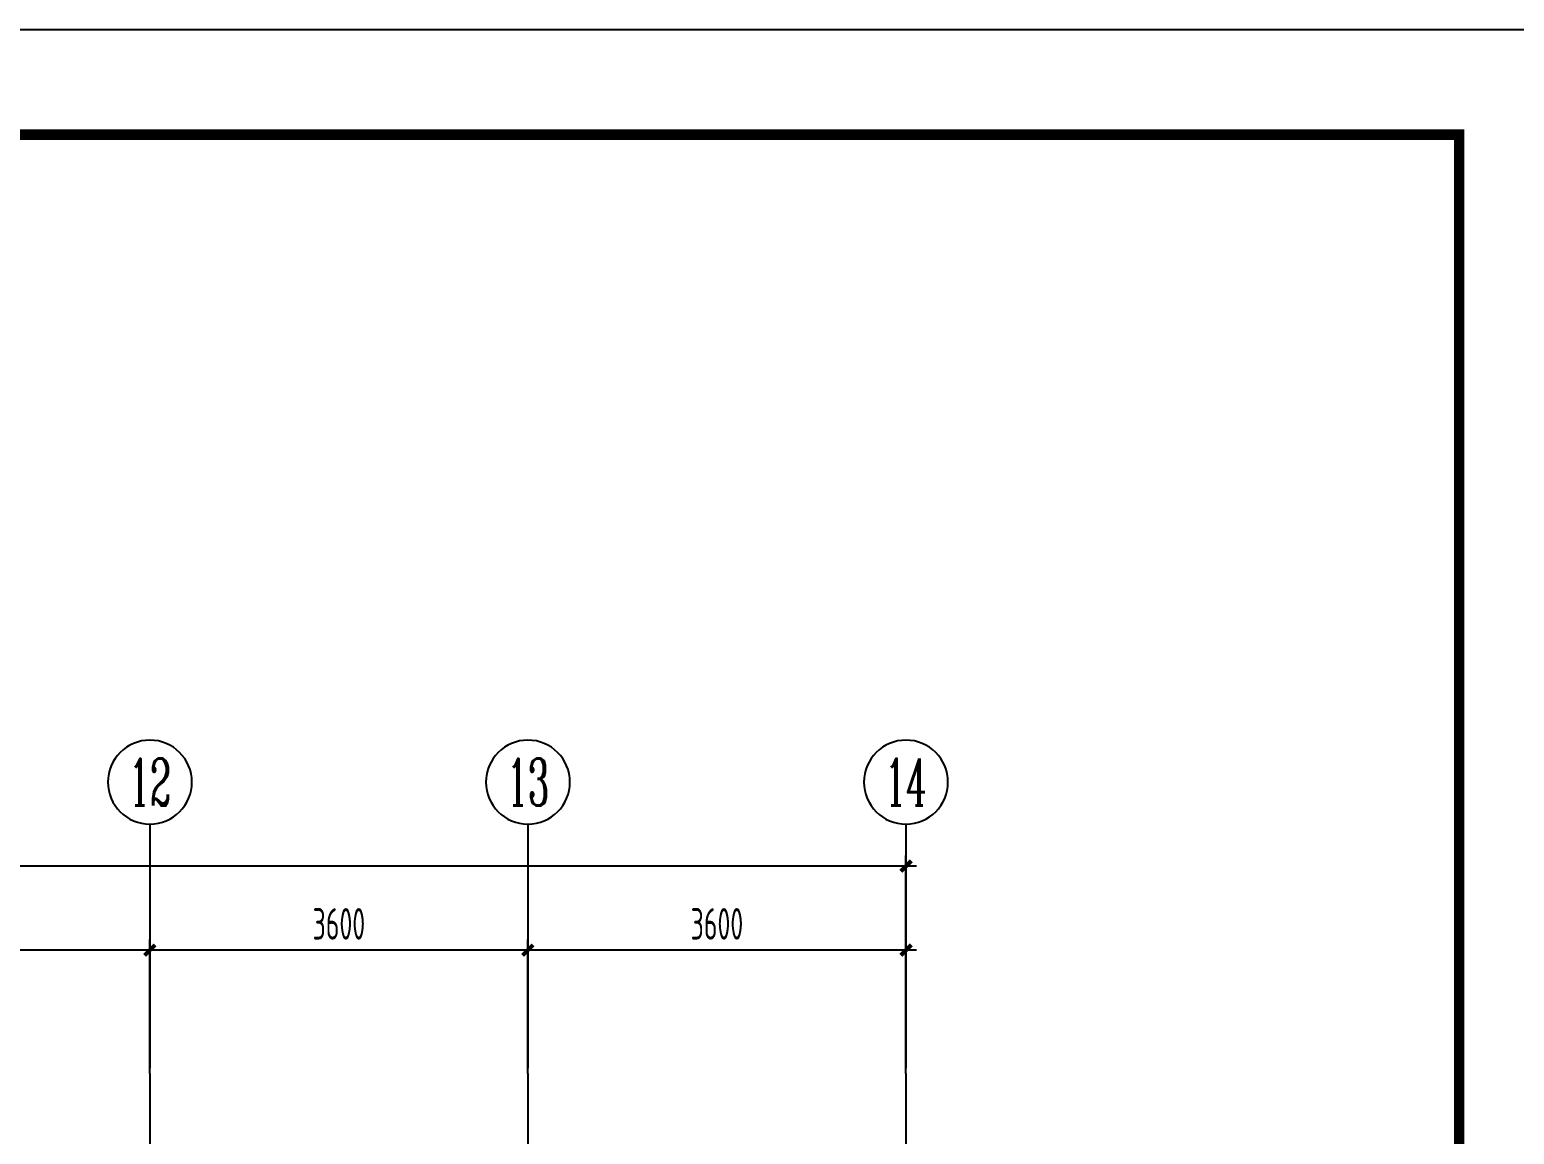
# Model space of a CAD drawing. Extents: x 127019 to 780419, y 327305 to 369305.
# Drawn here: x 290606 to 304744, y 358785 to 369305 of the extents above; entities that cross this region are included whole.
import ezdxf
from ezdxf.enums import TextEntityAlignment as Align

# ---------------------------------------------------------------- set-up
doc = ezdxf.new("R2010")
doc.units = 0
doc.header["$LTSCALE"] = 1000
doc.header["$MEASUREMENT"] = 0
doc.linetypes.add('DOTE', pattern=[2.42, 2, -0.2, 0.02, -0.2])
doc.layers.get('0').update_dxf_attribs({"linetype": 'CONTINUOUS'})
doc.layers.get('Defpoints').update_dxf_attribs({"linetype": 'CONTINUOUS'})
for name, color, linetype in [('AXIS_TEXT', 7, 'CONTINUOUS'), ('DIM', 3, 'CONTINUOUS'), ('DOTE', 8, 'DOTE'), ('PUB_TITLE', 4, 'CONTINUOUS')]:
    doc.layers.add(name, color=color, linetype=linetype)
doc.styles.add('COMPLEX', font='COMPLEX.shx')
doc.styles.add('TSSD_Dimension', font='gbxwxt.shx', dxfattribs={"width": 0.7, "bigfont": 'gbhzfs.shx'})
doc.dimstyles.new('TSSD_100_100', dxfattribs={"dimtxt": 300, "dimasz": 100, "dimexe": 100, "dimexo": 250, "dimgap": 100, "dimtad": 1, "dimdec": 0, "dimzin": 0, "dimdsep": 46, "dimtxsty": 'TSSD_Dimension', "dimblk": 'ARCHTICK', "dimcen": 0, "dimdle": 100, "dimclrt": 7, "dimadec": 0, "dimazin": 0, "dimtfac": 1, "dimtdec": 0, "dimtix": 1, "dimtmove": 2, "dimatfit": 3, "dimfxl": 0, "dimtolj": 1, "dimtzin": 0, "dimarcsym": 0})

# ---------------------------------------------------------------- blocks, each defined once
blk = doc.blocks.new('_axiso')
blk.add_circle((0, 0), 0.5)
at = {"layer": 'AXIS_TEXT', "style": 'COMPLEX', "width": 1.041667}
blk.add_attdef('A', text='', height=0.56, dxfattribs=at).set_placement((-0.25, -0.28), (0.25, -0.28), align=Align.FIT)
blk = doc.blocks.new('_ArchTick')
at = {"color": 0, "linetype": 'ByBlock', "const_width": 0.4}
blk.add_lwpolyline([(-0.5, -0.5), (0.5, 0.5)], dxfattribs=at)
blk = doc.blocks.new('*D245')
at = {"layer": 'Defpoints', "color": 0, "transparency": 16777216}
for p in [(295351, 360539), (295351, 359114), (298951, 359114)]:
    blk.add_point(p, dxfattribs=at)
at = {"layer": 'DIM', "color": 0, "lineweight": -2, "transparency": 16777216}
for p, q in [((299051, 360539), (295251, 360539)), ((295351, 359364), (295351, 360639)), ((298951, 359364), (298951, 360639))]:
    blk.add_line(p, q, dxfattribs=at)
at = {"layer": 'DIM', "color": 0, "lineweight": -2, "transparency": 16777216, "xscale": 100, "yscale": 100, "zscale": 100, "rotation": 180}
blk.add_blockref('_ArchTick', (295351, 360539), dxfattribs=at)
at = {"layer": 'DIM', "color": 0, "lineweight": -2, "transparency": 16777216, "xscale": 100, "yscale": 100, "zscale": 100}
blk.add_blockref('_ArchTick', (298951, 360539), dxfattribs=at)
at = {"layer": 'DIM', "color": 7, "transparency": 16777216, "insert": (297151, 360789), "char_height": 300, "attachment_point": 5, "style": 'TSSD_Dimension'}
blk.add_mtext('\\A1;3600', dxfattribs=at)
blk = doc.blocks.new('*D255')
at = {"layer": 'Defpoints', "color": 0, "transparency": 16777216}
for p in [(291751, 360539), (291751, 359114), (295351, 359114)]:
    blk.add_point(p, dxfattribs=at)
at = {"layer": 'DIM', "color": 0, "lineweight": -2, "transparency": 16777216}
for p, q in [((295451, 360539), (291651, 360539)), ((291751, 359364), (291751, 360639)), ((295351, 359364), (295351, 360639))]:
    blk.add_line(p, q, dxfattribs=at)
at = {"layer": 'DIM', "color": 0, "lineweight": -2, "transparency": 16777216, "xscale": 100, "yscale": 100, "zscale": 100, "rotation": 180}
blk.add_blockref('_ArchTick', (291751, 360539), dxfattribs=at)
at = {"layer": 'DIM', "color": 0, "lineweight": -2, "transparency": 16777216, "xscale": 100, "yscale": 100, "zscale": 100}
blk.add_blockref('_ArchTick', (295351, 360539), dxfattribs=at)
at = {"layer": 'DIM', "color": 7, "transparency": 16777216, "insert": (293551, 360789), "char_height": 300, "attachment_point": 5, "style": 'TSSD_Dimension'}
blk.add_mtext('\\A1;3600', dxfattribs=at)
blk = doc.blocks.new('*D256')
at = {"layer": 'Defpoints', "color": 0, "transparency": 16777216}
for p in [(288151, 360539), (288151, 359114), (291751, 359114)]:
    blk.add_point(p, dxfattribs=at)
at = {"layer": 'DIM', "color": 0, "lineweight": -2, "transparency": 16777216}
for p, q in [((291851, 360539), (288051, 360539)), ((288151, 359364), (288151, 360639)), ((291751, 359364), (291751, 360639))]:
    blk.add_line(p, q, dxfattribs=at)
at = {"layer": 'DIM', "color": 0, "lineweight": -2, "transparency": 16777216, "xscale": 100, "yscale": 100, "zscale": 100, "rotation": 180}
blk.add_blockref('_ArchTick', (288151, 360539), dxfattribs=at)
at = {"layer": 'DIM', "color": 0, "lineweight": -2, "transparency": 16777216, "xscale": 100, "yscale": 100, "zscale": 100}
blk.add_blockref('_ArchTick', (291751, 360539), dxfattribs=at)
at = {"layer": 'DIM', "color": 7, "transparency": 16777216, "insert": (289951, 360789), "char_height": 300, "attachment_point": 5, "style": 'TSSD_Dimension'}
blk.add_mtext('\\A1;3600', dxfattribs=at)
blk = doc.blocks.new('*D262')
at = {"layer": 'Defpoints', "color": 0, "transparency": 16777216}
for p in [(252151, 361339), (252151, 359114), (298951, 359114)]:
    blk.add_point(p, dxfattribs=at)
at = {"layer": 'DIM', "color": 0, "lineweight": -2, "transparency": 16777216}
for p, q in [((252151, 359364), (252151, 361439)), ((298951, 359364), (298951, 361439)), ((299051, 361339), (252051, 361339))]:
    blk.add_line(p, q, dxfattribs=at)
at = {"layer": 'DIM', "color": 0, "lineweight": -2, "transparency": 16777216, "xscale": 100, "yscale": 100, "zscale": 100}
for p, rotation in [((252151, 361339), 179.9999999999991), ((298951, 361339), 359.9999999999991)]:
    blk.add_blockref('_ArchTick', p, dxfattribs=dict(at, rotation=rotation))
at = {"layer": 'DIM', "color": 7, "transparency": 16777216, "insert": (275551, 361589), "char_height": 300, "attachment_point": 5, "style": 'TSSD_Dimension'}
blk.add_mtext('\\A1;46800', dxfattribs=at)

msp = doc.modelspace()

# ---------------------------------------------------------------- linework, layer by layer
at = {"layer": 'DIM'}
for p, q in [((291751.2, 361738.8), (291751.2, 359413.8)), ((291751.2, 361738.8), (291751.2, 359413.8)), ((295351.2, 361738.8), (295351.2, 359413.8)), ((298951.2, 361738.8), (298951.2, 359413.8))]:
    msp.add_line(p, q, dxfattribs=at)
at = {"layer": 'DOTE'}
for p, q in [((291751.2, 359363.8), (291751.2, 349653.6)), ((295351.2, 359363.8), (295351.2, 337543.4)), ((298951.2, 359363.8), (298951.2, 337543.4))]:
    msp.add_line(p, q, dxfattribs=at)
at = {"layer": 'PUB_TITLE'}
msp.add_lwpolyline([(245819.2, 327305.3), (305219.2, 327305.3), (305219.2, 369305.3), (245819.2, 369305.3)], close=True, dxfattribs=at)
at = {"layer": 'PUB_TITLE', "const_width": 100}
msp.add_lwpolyline([(246819.2, 328305.3), (304219.2, 328305.3), (304219.2, 368305.3), (246819.2, 368305.3)], close=True, dxfattribs=at)

# ---------------------------------------------------------------- block references
at = {"layer": 'DIM'}
ref = msp.add_blockref('_axiso', (291751.2, 362138.8), dxfattribs=dict(at, xscale=-800, yscale=800, zscale=800, rotation=180))
ref.add_attrib('A', '12', dxfattribs={"layer": 'AXIS_TEXT', "height": 448, "style": 'COMPLEX', "width": 0.646552}).set_placement((291551.2, 361914.8), (291951.2, 361914.8), align=Align.FIT)
ref = msp.add_blockref('_axiso', (295351.2, 362138.8), dxfattribs=dict(at, xscale=-800, yscale=800, zscale=800, rotation=180))
ref.add_attrib('A', '13', dxfattribs={"layer": 'AXIS_TEXT', "height": 448, "style": 'COMPLEX', "width": 0.646552}).set_placement((295151.2, 361914.8), (295551.2, 361914.8), align=Align.FIT)
ref = msp.add_blockref('_axiso', (298951.2, 362138.8), dxfattribs=dict(at, xscale=-800, yscale=800, zscale=800, rotation=180))
ref.add_attrib('A', '14', dxfattribs={"layer": 'AXIS_TEXT', "height": 448, "style": 'COMPLEX', "width": 0.604839}).set_placement((298751.2, 361914.8), (299151.2, 361914.8), align=Align.FIT)

# ---------------------------------------------------------------- dimensions: what is measured, and where the dimension line sits
for p2, distance, picture, middle in [((252151.2, 359113.8), -2225, '*D262', (275551.2, 361588.8)), ((295351.2, 359113.8), -1425, '*D245', (297151.2, 360788.8))]:
    dim = msp.add_aligned_dim(p1=(298951.2, 359113.8), p2=p2, distance=distance, dimstyle='TSSD_100_100', dxfattribs=at)
    dim.commit()
    dim.dimension.update_dxf_attribs({"geometry": picture, "text_midpoint": middle})
for base, p1, p2, picture, middle in [((288151.2, 360538.8), (291751.2, 359113.8), (288151.2, 359113.8), '*D256', (289951.2, 360788.8)), ((291751.2, 360538.8), (295351.2, 359113.8), (291751.2, 359113.8), '*D255', (293551.2, 360788.8))]:
    dim = msp.add_linear_dim(base=base, p1=p1, p2=p2, dimstyle='TSSD_100_100', dxfattribs=at)
    dim.commit()
    dim.dimension.update_dxf_attribs({"geometry": picture, "text_midpoint": middle})

doc.saveas('drawing.dxf')
